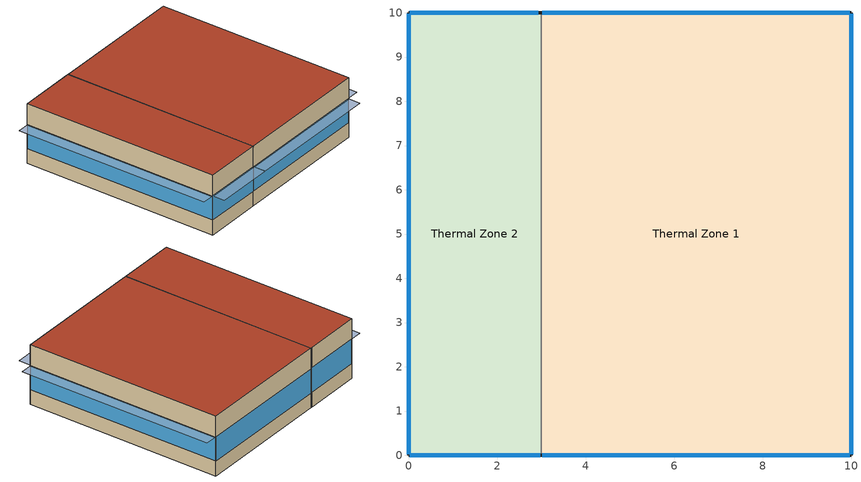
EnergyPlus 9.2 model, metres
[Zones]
Thermal Zone 1
 floor ground (ExtSlabCarpet 4in ClimateZone 1-8): 10,10 10,0 3,0 3,10 z0
 wall outside (AA_External_Wall1): 3,0 10,0 10,10 3,10 z0:3.05
 wall to Thermal Zone 2 (AA-Internal_wall): 3,10 3,0 z0:3.05
 window (AA_Window_1): 9.97,10 3.03,10 / 10,0.03 10,9.97 / 3.03,0 9.97,0 z0.76:1.99
 roof outside (ASHRAE 189.1-2009 ExtRoof IEAD ClimateZone 1): 10,0 10,10 3,10 3,0 z3.05
Thermal Zone 2
 floor ground (ExtSlabCarpet 4in ClimateZone 1-8): 3,10 3,0 0,0 0,10 z0
 wall outside (AA_External_Wall1): 3,10 2.96,10 0,10 0,0 3,0 z0:3.05
 window (AA_Window_1): 0.03,0 2.97,0 / 2.93,10 0.03,10 z0.76:2; 0,9.97 0,0.03 z0.76:1.99
 roof outside (ASHRAE 189.1-2009 ExtRoof IEAD ClimateZone 1): 3,0 3,10 0,10 0,0 z3.05
shading: 9.97,-0.61 9.97,0 3.03,0 3.03,-0.61 z1.99; 10.61,0.03 10.61,9.97 10,9.97 10,0.03 z1.99; 0,0.03 0,9.97 -0.61,9.97 -0.61,0.03 z1.99; 2.97,-0.62 2.97,0 0.03,0 0.03,-0.62 z2
[Building]
Building 1
[Site:Location]
ROME: Latitude {deg}=41.8; Longitude {deg}=12.23; Time Zone {hr}=1; Elevation {m}=3
[SizingPeriod:DesignDay] Day of Month=21; Dry-Bulb Temperature Range Modifier Type=DefaultMultipliers; Rain Indicator=No; Snow Indicator=No; Daylight Saving Time Indicator=No
Name | Month | Day Type | Maximum Dry-Bulb Temperature {C} | Daily Dry-Bulb Temperature Range {deltaC} | Humidity Condition Type | Wetbulb or DewPoint at Maximum Dry-Bulb {C} | Barometric Pressure {Pa} | Wind Speed {m/s} | Wind Direction {deg} | Solar Model Indicator | ASHRAE Clear Sky Optical Depth for Beam Irradiance (taub) | ASHRAE Clear Sky Optical Depth for Diffuse Irradiance (taud) | Enthalpy at Maximum Dry-Bulb {J/kg} | Sky Clearness
Milano-Linate Ann Clg .4% Condns DB=>MWB | 7 | SummerDesignDay | 33 | 10.2 | Wetbulb | 24.1 | 100094 | 2.3 | 220 | ASHRAETau | 0.515 | 1.818
Milano-Linate Ann Clg .4% Condns DP=>MDB | 7 | SummerDesignDay | 28.5 | 10.2 | Dewpoint | 23.5 | 100094 | 2.3 | 220 | ASHRAETau | 0.515 | 1.818
Milano-Linate Ann Clg .4% Condns Enth=>MDB | 7 | SummerDesignDay | 31 | 10.2 | Enthalpy |  | 100094 | 2.3 | 220 | ASHRAETau | 0.515 | 1.818 | 77500
Milano-Linate Ann Clg .4% Condns WB=>MDB | 7 | SummerDesignDay | 31 | 10.2 | Wetbulb | 25.2 | 100094 | 2.3 | 220 | ASHRAETau | 0.515 | 1.818
Milano-Linate Ann Htg 99.6% Condns DB | 1 | WinterDesignDay | -5.1 | 0 | Wetbulb | -5.1 | 100094 | 0.4 | 240 | ASHRAEClearSky |  |  |  | 0
Milano-Linate Ann Htg Wind 99.6% Condns WS=>MCDB | 1 | WinterDesignDay | 8.8 | 0 | Wetbulb | 8.8 | 100094 | 10.3 | 240 | ASHRAEClearSky |  |  |  | 0
Milano-Linate Ann Hum_n 99.6% Condns DP=>MCDB | 1 | WinterDesignDay | 2.3 | 0 | Dewpoint | -11.5 | 100094 | 0.4 | 240 | ASHRAEClearSky |  |  |  | 0
PALERMO Ann Clg .4% Condns DB=>MWB | 8 | SummerDesignDay | 33.5 | 5.9 | Wetbulb | 22.3 | 100917 | 5.8 | 210 | ASHRAETau | 0.514 | 1.868
PALERMO Ann Clg .4% Condns DP=>MDB | 8 | SummerDesignDay | 28.8 | 5.9 | Dewpoint | 26.1 | 100917 | 5.8 | 210 | ASHRAETau | 0.514 | 1.868
PALERMO Ann Clg .4% Condns Enth=>MDB | 8 | SummerDesignDay | 29.4 | 5.9 | Enthalpy |  | 100917 | 5.8 | 210 | ASHRAETau | 0.514 | 1.868 | 84700
PALERMO Ann Clg .4% Condns WB=>MDB | 8 | SummerDesignDay | 29.3 | 5.9 | Wetbulb | 26.9 | 100917 | 5.8 | 210 | ASHRAETau | 0.514 | 1.868
PALERMO Ann Htg 99.6% Condns DB | 2 | WinterDesignDay | 6.8 | 0 | Wetbulb | 6.8 | 100917 | 4.6 | 160 | ASHRAEClearSky |  |  |  | 0
PALERMO Ann Htg Wind 99.6% Condns WS=>MCDB | 2 | WinterDesignDay | 13.1 | 0 | Wetbulb | 13.1 | 100917 | 14.9 | 160 | ASHRAEClearSky |  |  |  | 0
PALERMO Ann Hum_n 99.6% Condns DP=>MCDB | 2 | WinterDesignDay | 10.4 | 0 | Dewpoint | -2 | 100917 | 4.6 | 160 | ASHRAEClearSky |  |  |  | 0
ROME Ann Clg .4% Condns DB=>MWB | 8 | SummerDesignDay | 31 | 9.5 | Wetbulb | 22.8 | 101289 | 5 | 170 | ASHRAETau | 0.481 | 1.959
ROME Ann Clg .4% Condns DP=>MDB | 8 | SummerDesignDay | 27.6 | 9.5 | Dewpoint | 25.1 | 101289 | 5 | 170 | ASHRAETau | 0.481 | 1.959
ROME Ann Clg .4% Condns Enth=>MDB | 8 | SummerDesignDay | 28.7 | 9.5 | Enthalpy |  | 101289 | 5 | 170 | ASHRAETau | 0.481 | 1.959 | 79900
ROME Ann Clg .4% Condns WB=>MDB | 8 | SummerDesignDay | 28.5 | 9.5 | Wetbulb | 25.9 | 101289 | 5 | 170 | ASHRAETau | 0.481 | 1.959
ROME Ann Htg 99.6% Condns DB | 1 | WinterDesignDay | -0.8 | 0 | Wetbulb | -0.8 | 101289 | 3.3 | 70 | ASHRAEClearSky |  |  |  | 0
ROME Ann Htg Wind 99.6% Condns WS=>MCDB | 1 | WinterDesignDay | 10.5 | 0 | Wetbulb | 10.5 | 101289 | 13.8 | 70 | ASHRAEClearSky |  |  |  | 0
ROME Ann Hum_n 99.6% Condns DP=>MCDB | 1 | WinterDesignDay | 3.6 | 0 | Dewpoint | -8 | 101289 | 3.3 | 70 | ASHRAEClearSky |  |  |  | 0
[Material] Thermal Absorptance=0.9
Name | Roughness | Thickness {m} | Conductivity {W/m-K} | Density {kg/m3} | Specific Heat {J/kg-K} | Solar Absorptance | Visible Absorptance
1/2IN Gypsum | Smooth | 0.0127 | 0.16 | 784.9 | 830 | 0.4 | 0.4
1IN Stucco | Smooth | 0.0253 | 0.6918 | 1858 | 837 | 0.92 | 0.92
F16 Acoustic tile | MediumSmooth | 0.0191 | 0.06 | 368 | 590 | 0.3 | 0.3
G01a 19mm gypsum board | MediumSmooth | 0.019 | 0.16 | 800 | 1090 | 0.4 | 0.4
M11 100mm lightweight concrete | MediumRough | 0.1016 | 0.53 | 1280 | 840 | 0.5 | 0.5
MAT-CC05 4 HW CONCRETE | Rough | 0.1016 | 1.311 | 2240 | 836.8 | 0.85 | 0.85
Metal Decking | MediumSmooth | 0.0015 | 45.006 | 7680 | 418.4 | 0.6 | 0.6
Roof Insulation [18] | MediumRough | 0.1693 | 0.049 | 265 | 836.8 | 0.7 | 0.7
Roof Membrane | VeryRough | 0.0095 | 0.16 | 1121.29 | 1460 | 0.7 | 0.7
[Material:AirGap]
F04 Wall air space resistance: Thermal Resistance {m2-K/W}=0.15
[Material:NoMass]
CP02 CARPET PAD: Roughness=Smooth; Thermal Resistance {m2-K/W}=0.1; Thermal Absorptance=0.9; Solar Absorptance=0.8; Visible Absorptance=0.8
[WindowMaterial:Glazing]
Clear 3mm: Optical Data Type=SpectralAverage; Thickness {m}=0.003; Solar Transmittance at Normal Incidence=0.837; Front Side Solar Reflectance at Normal Incidence=0.075; Back Side Solar Reflectance at Normal Incidence=0; Visible Transmittance at Normal Incidence=0.898; Front Side Visible Reflectance at Normal Incidence=0.081; Back Side Visible Reflectance at Normal Incidence=0; Infrared Transmittance at Normal Incidence=0; Front Side Infrared Hemispherical Emissivity=0.84; Back Side Infrared Hemispherical Emissivity=0.84; Conductivity {W/m-K}=0.9; Dirt Correction Factor for Solar and Visible Transmittance=1; Solar Diffusing=No
[Construction]
AA-Internal_wall: 1/2IN Gypsum, G01a 19mm gypsum board, F16 Acoustic tile, G01a 19mm gypsum board, 1/2IN Gypsum
AA_External_Wall1: 1IN Stucco, M11 100mm lightweight concrete, F04 Wall air space resistance, 1/2IN Gypsum
AA_Window_1: Clear 3mm
ASHRAE 189.1-2009 ExtRoof IEAD ClimateZone 1: Roof Membrane, Roof Insulation [18], Metal Decking
ExtSlabCarpet 4in ClimateZone 1-8: MAT-CC05 4 HW CONCRETE, CP02 CARPET PAD
[Zone]
Thermal Zone 1; Thermal Zone 2
[ZoneControl:Thermostat]
Name | Zone or ZoneList | Control Type Schedule | Control 1
Thermal Zone 1 Thermostat | Thermal Zone 1 | Thermal Zone 1 Thermostat Schedule | Thermal Zone 1 Thermostat 1
Thermal Zone 2 Thermostat | Thermal Zone 2 | Thermal Zone 2 Thermostat Schedule | Thermal Zone 2 Thermostat
[ThermostatSetpoint:DualSetpoint] Heating Setpoint Temperature Schedule=Medium Office HtgSetp; Cooling Setpoint Temperature Schedule=Medium Office ClgSetp
Thermal Zone 1 Thermostat 1; Thermal Zone 2 Thermostat
[Sizing:Zone] Zone Cooling Design Supply Air Temperature Input Method=SupplyAirTemperature; Zone Cooling Design Supply Air Temperature {C}=14; Zone Cooling Design Supply Air Temperature Difference {deltaC}=11.11; Zone Heating Design Supply Air Temperature Input Method=SupplyAirTemperature; Zone Heating Design Supply Air Temperature {C}=40; Zone Heating Design Supply Air Temperature Difference {deltaC}=11.11; Zone Cooling Design Supply Air Humidity Ratio {kgWater/kgDryAir}=0.0085; Zone Heating Design Supply Air Humidity Ratio {kgWater/kgDryAir}=0.008; Cooling Design Air Flow Method=DesignDay; Cooling Design Air Flow Rate {m3/s}=0; Cooling Minimum Air Flow per Zone Floor Area {m3/s-m2}=0.000762; Cooling Minimum Air Flow {m3/s}=0; Cooling Minimum Air Flow Fraction=0; Heating Design Air Flow Method=DesignDay; Heating Design Air Flow Rate {m3/s}=0; Heating Maximum Air Flow per Zone Floor Area {m3/s-m2}=0.002032; Heating Maximum Air Flow {m3/s}=0.141576; Heating Maximum Air Flow Fraction=0.3; Account for Dedicated Outdoor Air System=No
Name | Design Specification Outdoor Air Object | Design Specification Zone Air Distribution Object
Thermal Zone 1 | 189.1-2009 - Office - Conference - CZ1-3 Ventilation | Thermal Zone 1 Design Spec Zone Air Dist
Thermal Zone 2 | 189.1-2009 - Office - BreakRoom - CZ1-3 Ventilation | Thermal Zone 2 Design Spec Zone Air Dist
[DesignSpecification:ZoneAirDistribution] Zone Air Distribution Effectiveness in Cooling Mode=1; Zone Air Distribution Effectiveness in Heating Mode=1
Thermal Zone 1 Design Spec Zone Air Dist; Thermal Zone 2 Design Spec Zone Air Dist
[DesignSpecification:OutdoorAir] Outdoor Air Method=Sum; Outdoor Air Flow per Zone Floor Area {m3/s-m2}=0; Outdoor Air Flow per Zone {m3/s}=0; Outdoor Air Flow Air Changes per Hour {1/hr}=0
Name | Outdoor Air Flow per Person {m3/s-person}
189.1-2009 - Office - Conference - CZ1-3 Ventilation | 0.00943895
189.1-2009 - Office - BreakRoom - CZ1-3 Ventilation | 0.00707921
[ZoneVentilation:DesignFlowRate] Design Flow Rate Calculation Method=Flow/Person
Name | Zone or ZoneList | Schedule | Flow Rate per Person {m3/s-person}
Thermal Zone 1 Ventilation per Person | Thermal Zone 1 | Office Misc Occ | 0.00943895
Thermal Zone 2 Ventilation per Person | Thermal Zone 2 | AA-Breakroom Work Occ | 0.00707921
[Schedule:Compact]
Thermal Zone 1 Thermostat Schedule; Thermal Zone 2 Thermostat Schedule: Through: 12/31, For: AllDays, Until: 24:00, 4
[Schedule:Day:Interval]
Medium Office HtgSetp Rule 1 Day Schedule; Medium Office HtgSetp Summer Design Day: No, 24:00, 15.6
Medium Office HtgSetp Default Schedule: No, 06:00, 15.6, 22:00, 21, 24:00, 15.6
Medium Office HtgSetp Rule 2 Day Schedule: No, 06:00, 15.6, 18:00, 21, 24:00, 15.6
Medium Office HtgSetp Winter Design Day: No, 24:00, 21
Medium Office ClgSetp Rule 1 Day Schedule; Medium Office ClgSetp Winter Design Day: No, 24:00, 26.7
Medium Office ClgSetp Default Schedule; Medium Office ClgSetp Summer Design Day: No, 06:00, 26.7, 22:00, 24, 24:00, 26.7
Medium Office ClgSetp Rule 2 Day Schedule: No, 06:00, 26.7, 18:00, 24, 24:00, 26.7
Office Bldg Occ Default Schedule 1: No, 06:00, 0, 07:00, 0.1, 08:00, 0.2, 20:00, 0.4, 22:00, 0.1, 24:00, 0.05
Office Bldg Occ Default Schedule 2: No, 06:00, 0, 07:00, 0.1, 08:00, 0.2, 12:00, 0.10166, 14:00, 0.681975, 18:00, 0.111496, 20:00, 0.209854, 22:00, 0.1, 24:00, 0
Office Bldg Occ Rule 1 Day Schedule 1; Office Bldg Occ Rule 1 Day Schedule 2; Office Bldg Occ Winter Design Day 1; Office Bldg Occ Winter Design Day 2: No, 24:00, 0
Office Bldg Occ Rule 2 Day Schedule 1: No, 06:00, 0, 08:00, 0.1, 14:00, 0.25, 17:00, 0.1, 24:00, 0
Office Bldg Occ Rule 2 Day Schedule 2: No, 06:00, 0, 08:00, 0.1, 14:00, 0.4, 17:00, 0.1, 24:00, 0
Office Bldg Occ Summer Design Day 1; Office Bldg Occ Summer Design Day 2: No, 06:00, 0, 22:00, 1, 24:00, 0.05
[Schedule:Week:Daily]
Medium Office HtgSetp Week Rule - Jan1-Dec31: Medium Office HtgSetp Rule 1 Day Schedule, Medium Office HtgSetp Default Schedule, Medium Office HtgSetp Default Schedule, Medium Office HtgSetp Default Schedule, Medium Office HtgSetp Default Schedule, Medium Office HtgSetp Default Schedule, Medium Office HtgSetp Rule 2 Day Schedule, Medium Office HtgSetp Default Schedule, Medium Office HtgSetp Summer Design Day, Medium Office HtgSetp Winter Design Day, Medium Office HtgSetp Default Schedule, Medium Office HtgSetp Default Schedule
Medium Office ClgSetp Week Rule - Jan1-Dec31: Medium Office ClgSetp Rule 1 Day Schedule, Medium Office ClgSetp Default Schedule, Medium Office ClgSetp Default Schedule, Medium Office ClgSetp Default Schedule, Medium Office ClgSetp Default Schedule, Medium Office ClgSetp Default Schedule, Medium Office ClgSetp Rule 2 Day Schedule, Medium Office ClgSetp Default Schedule, Medium Office ClgSetp Summer Design Day, Medium Office ClgSetp Winter Design Day, Medium Office ClgSetp Default Schedule, Medium Office ClgSetp Default Schedule
AA-Breakroom Work Occ Week Rule - Jan1-Dec31: Office Bldg Occ Rule 1 Day Schedule 2, Office Bldg Occ Default Schedule 2, Office Bldg Occ Default Schedule 2, Office Bldg Occ Default Schedule 2, Office Bldg Occ Default Schedule 2, Office Bldg Occ Default Schedule 2, Office Bldg Occ Rule 2 Day Schedule 2, Office Bldg Occ Default Schedule 2, Office Bldg Occ Summer Design Day 2, Office Bldg Occ Winter Design Day 2, Office Bldg Occ Default Schedule 2, Office Bldg Occ Default Schedule 2
Office Misc Occ Week Rule - Jan1-Dec31: Office Bldg Occ Rule 1 Day Schedule 1, Office Bldg Occ Default Schedule 1, Office Bldg Occ Default Schedule 1, Office Bldg Occ Default Schedule 1, Office Bldg Occ Default Schedule 1, Office Bldg Occ Default Schedule 1, Office Bldg Occ Rule 2 Day Schedule 1, Office Bldg Occ Default Schedule 1, Office Bldg Occ Summer Design Day 1, Office Bldg Occ Winter Design Day 1, Office Bldg Occ Default Schedule 1, Office Bldg Occ Default Schedule 1
[Schedule:Year]
Medium Office HtgSetp: Medium Office HtgSetp Week Rule - Jan1-Dec31, 1, 1, 12, 31
Medium Office ClgSetp: Medium Office ClgSetp Week Rule - Jan1-Dec31, 1, 1, 12, 31
AA-Breakroom Work Occ: AA-Breakroom Work Occ Week Rule - Jan1-Dec31, 1, 1, 12, 31
Office Misc Occ: Office Misc Occ Week Rule - Jan1-Dec31, 1, 1, 12, 31
